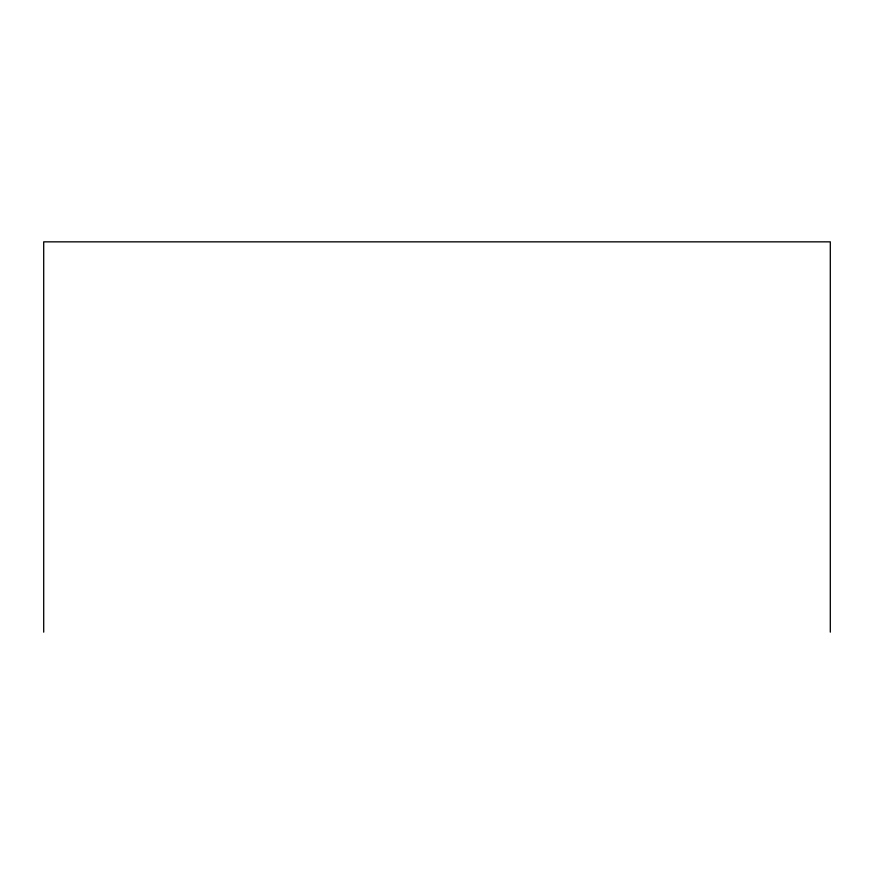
<?xml version="1.0" encoding="UTF-8"?>
<svg xmlns="http://www.w3.org/2000/svg" width="874" height="874" viewBox="0 0 874 874"><rect width="100%" height="100%" fill="white"/><g stroke="black" fill="none" stroke-linecap="round" stroke-linejoin="round"><path stroke-width="1.31" d="M830.3 632.153L830.3 241.847L43.7 241.847L43.7 632.153"/></g></svg>
